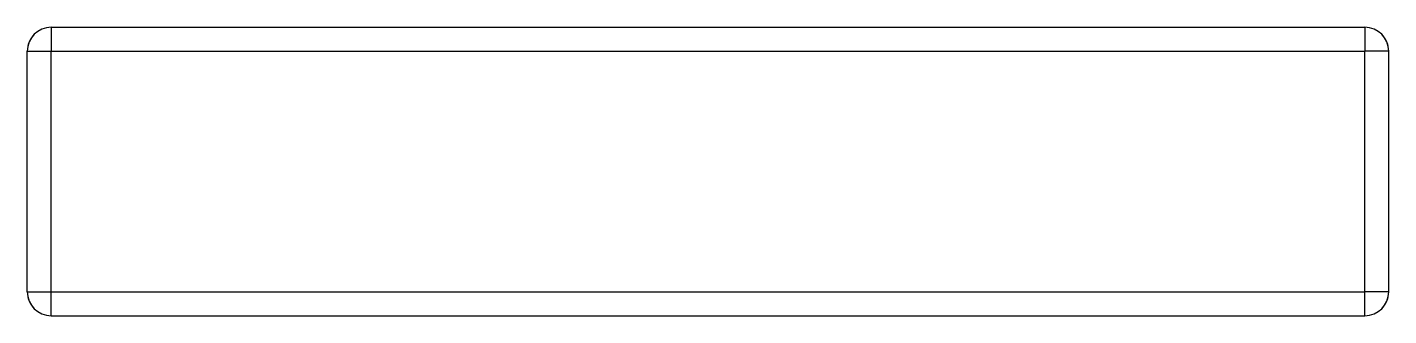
# Model space of a CAD drawing. Header units: millimetres. Extents: x -85 to 85, y -18 to 18.
import ezdxf

# ---------------------------------------------------------------- set-up
doc = ezdxf.new("R2010")
doc.units = ezdxf.units.MM
doc.linetypes.add('ACAD_ISO02W100', pattern=[15, 12, -3])
doc.layers.add('HIDDEN', color=7, linetype='ACAD_ISO02W100', lineweight=13)
doc.layers.add('VISIBLE', color=7, linetype='Continuous', lineweight=25)

msp = doc.modelspace()

# ---------------------------------------------------------------- linework, layer by layer
at = {"layer": 'HIDDEN'}
for p, q in [((-82, 18), (82, 18)), ((-85, -15), (-85, 15)), ((-82, -15), (-82, 15)), ((-82, 15), (82, 15)), ((82, -15), (82, 15)), ((85, -15), (85, 15)), ((-82, -15), (82, -15)), ((-82, -18), (82, -18))]:
    msp.add_line(p, q, dxfattribs=at)
for centre, start, end in [((-82, 15), 90, 180), ((-82, 15), 90, 180), ((82, 15), 0, 90), ((82, 15), 0, 90), ((-82, -15), -180, -90), ((-82, -15), -180, -90), ((82, -15), 270, 360), ((82, -15), 270, 360)]:
    msp.add_arc(centre, 3, start, end, dxfattribs=at)
for points, knots in [([(-82, 15), (-82, 15.34), (-82, 15.67), (-82, 15.83), (-82, 15.99), (-82, 16.15), (-82, 16.3), (-82, 16.45), (-82, 16.6), (-82, 16.73), (-82, 16.87), (-82, 17), (-82, 17.12), (-82, 17.23), (-82, 17.35), (-82, 17.44), (-82, 17.54), (-82, 17.62), (-82, 17.7), (-82, 17.77), (-82, 17.83), (-82, 17.88), (-82, 17.92), (-82, 17.95), (-82, 17.98), (-82, 17.99), (-82, 18)], [0, 0, 0, 0.142857, 0.142857, 0.214286, 0.214286, 0.285714, 0.285714, 0.357143, 0.357143, 0.428571, 0.428571, 0.5, 0.5, 0.571429, 0.571429, 0.642857, 0.642857, 0.714286, 0.714286, 0.785714, 0.785714, 0.857143, 0.857143, 0.928571, 0.928571, 1, 1, 1]), ([(82, 15), (82, 15.34), (82, 15.67), (82, 15.83), (82, 15.99), (82, 16.15), (82, 16.3), (82, 16.45), (82, 16.6), (82, 16.73), (82, 16.87), (82, 17), (82, 17.12), (82, 17.23), (82, 17.35), (82, 17.44), (82, 17.54), (82, 17.62), (82, 17.7), (82, 17.77), (82, 17.83), (82, 17.88), (82, 17.92), (82, 17.95), (82, 17.98), (82, 17.99), (82, 18)], [0, 0, 0, 0.142857, 0.142857, 0.214286, 0.214286, 0.285714, 0.285714, 0.357143, 0.357143, 0.428571, 0.428571, 0.5, 0.5, 0.571429, 0.571429, 0.642857, 0.642857, 0.714286, 0.714286, 0.785714, 0.785714, 0.857143, 0.857143, 0.928571, 0.928571, 1, 1, 1]), ([(-82, 15), (-82.34, 15), (-82.67, 15), (-82.83, 15), (-82.99, 15), (-83.15, 15), (-83.3, 15), (-83.45, 15), (-83.6, 15), (-83.73, 15), (-83.87, 15), (-84, 15), (-84.12, 15), (-84.23, 15), (-84.35, 15), (-84.44, 15), (-84.54, 15), (-84.62, 15), (-84.7, 15), (-84.77, 15), (-84.83, 15), (-84.88, 15), (-84.92, 15), (-84.95, 15), (-84.98, 15), (-84.99, 15), (-85, 15)], [0, 0, 0, 0.142857, 0.142857, 0.214286, 0.214286, 0.285714, 0.285714, 0.357143, 0.357143, 0.428571, 0.428571, 0.5, 0.5, 0.571429, 0.571429, 0.642857, 0.642857, 0.714286, 0.714286, 0.785714, 0.785714, 0.857143, 0.857143, 0.928571, 0.928571, 1, 1, 1]), ([(82, 15), (82.34, 15), (82.67, 15), (82.83, 15), (82.99, 15), (83.15, 15), (83.3, 15), (83.45, 15), (83.6, 15), (83.73, 15), (83.87, 15), (84, 15), (84.12, 15), (84.23, 15), (84.35, 15), (84.44, 15), (84.54, 15), (84.62, 15), (84.7, 15), (84.77, 15), (84.83, 15), (84.88, 15), (84.92, 15), (84.95, 15), (84.98, 15), (84.99, 15), (85, 15)], [0, 0, 0, 0.142857, 0.142857, 0.214286, 0.214286, 0.285714, 0.285714, 0.357143, 0.357143, 0.428571, 0.428571, 0.5, 0.5, 0.571429, 0.571429, 0.642857, 0.642857, 0.714286, 0.714286, 0.785714, 0.785714, 0.857143, 0.857143, 0.928571, 0.928571, 1, 1, 1]), ([(-85, -15), (-84.99, -15), (-84.98, -15), (-84.95, -15), (-84.92, -15), (-84.88, -15), (-84.83, -15), (-84.77, -15), (-84.7, -15), (-84.62, -15), (-84.54, -15), (-84.44, -15), (-84.35, -15), (-84.23, -15), (-84.12, -15), (-84, -15), (-83.87, -15), (-83.73, -15), (-83.6, -15), (-83.45, -15), (-83.3, -15), (-83.15, -15), (-82.99, -15), (-82.83, -15), (-82.67, -15), (-82.34, -15), (-82, -15)], [0, 0, 0, 0.1122, 0.1122, 0.224399, 0.224399, 0.336599, 0.336599, 0.448799, 0.448799, 0.560999, 0.560999, 0.673198, 0.673198, 0.785398, 0.785398, 0.897598, 0.897598, 1.009798, 1.009798, 1.121997, 1.121997, 1.234197, 1.234197, 1.346397, 1.346397, 1.570796, 1.570796, 1.570796]), ([(-82, -18), (-82, -17.99), (-82, -17.98), (-82, -17.95), (-82, -17.92), (-82, -17.88), (-82, -17.83), (-82, -17.77), (-82, -17.7), (-82, -17.62), (-82, -17.54), (-82, -17.44), (-82, -17.35), (-82, -17.23), (-82, -17.12), (-82, -17), (-82, -16.87), (-82, -16.73), (-82, -16.6), (-82, -16.45), (-82, -16.3), (-82, -16.15), (-82, -15.99), (-82, -15.83), (-82, -15.67), (-82, -15.34), (-82, -15)], [0, 0, 0, 0.071429, 0.071429, 0.142857, 0.142857, 0.214286, 0.214286, 0.285714, 0.285714, 0.357143, 0.357143, 0.428571, 0.428571, 0.5, 0.5, 0.571429, 0.571429, 0.642857, 0.642857, 0.714286, 0.714286, 0.785714, 0.785714, 0.857143, 0.857143, 1, 1, 1]), ([(82, -18), (82, -17.99), (82, -17.98), (82, -17.95), (82, -17.92), (82, -17.88), (82, -17.83), (82, -17.77), (82, -17.7), (82, -17.62), (82, -17.54), (82, -17.44), (82, -17.35), (82, -17.23), (82, -17.12), (82, -17), (82, -16.87), (82, -16.73), (82, -16.6), (82, -16.45), (82, -16.3), (82, -16.15), (82, -15.99), (82, -15.83), (82, -15.67), (82, -15.34), (82, -15)], [0, 0, 0, 0.071429, 0.071429, 0.142857, 0.142857, 0.214286, 0.214286, 0.285714, 0.285714, 0.357143, 0.357143, 0.428571, 0.428571, 0.5, 0.5, 0.571429, 0.571429, 0.642857, 0.642857, 0.714286, 0.714286, 0.785714, 0.785714, 0.857143, 0.857143, 1, 1, 1]), ([(85, -15), (84.99, -15), (84.98, -15), (84.95, -15), (84.92, -15), (84.88, -15), (84.83, -15), (84.77, -15), (84.7, -15), (84.62, -15), (84.54, -15), (84.44, -15), (84.35, -15), (84.23, -15), (84.12, -15), (84, -15), (83.87, -15), (83.73, -15), (83.6, -15), (83.45, -15), (83.3, -15), (83.15, -15), (82.99, -15), (82.83, -15), (82.67, -15), (82.34, -15), (82, -15)], [0, 0, 0, 0.1122, 0.1122, 0.224399, 0.224399, 0.336599, 0.336599, 0.448799, 0.448799, 0.560999, 0.560999, 0.673198, 0.673198, 0.785398, 0.785398, 0.897598, 0.897598, 1.009798, 1.009798, 1.121997, 1.121997, 1.234197, 1.234197, 1.346397, 1.346397, 1.570796, 1.570796, 1.570796])]:
    msp.add_open_spline(points, degree=2, knots=knots, dxfattribs=at)
at = {"layer": 'VISIBLE'}
for p, q in [((-82, 18), (82, 18)), ((-85, -15), (-85, 15)), ((-82, -15), (-82, 15)), ((-82, 15), (82, 15)), ((82, -15), (82, 15)), ((85, -15), (85, 15)), ((-82, -15), (82, -15)), ((-82, -18), (82, -18))]:
    msp.add_line(p, q, dxfattribs=at)
for centre, start, end in [((-82, 15), 450, 540), ((-82, 15), 450, 540), ((82, 15), -360, -270), ((82, 15), -360, -270), ((-82, -15), -180, -90), ((-82, -15), -180, -90), ((82, -15), 270, 360), ((82, -15), 270, 360)]:
    msp.add_arc(centre, 3, start, end, dxfattribs=at)
for points, knots in [([(-82, 18), (-82, 17.99), (-82, 17.98), (-82, 17.95), (-82, 17.92), (-82, 17.88), (-82, 17.83), (-82, 17.77), (-82, 17.7), (-82, 17.62), (-82, 17.54), (-82, 17.44), (-82, 17.35), (-82, 17.23), (-82, 17.12), (-82, 17), (-82, 16.87), (-82, 16.73), (-82, 16.6), (-82, 16.45), (-82, 16.3), (-82, 16.15), (-82, 15.99), (-82, 15.83), (-82, 15.67), (-82, 15.34), (-82, 15)], [0, 0, 0, 0.071429, 0.071429, 0.142857, 0.142857, 0.214286, 0.214286, 0.285714, 0.285714, 0.357143, 0.357143, 0.428571, 0.428571, 0.5, 0.5, 0.571429, 0.571429, 0.642857, 0.642857, 0.714286, 0.714286, 0.785714, 0.785714, 0.857143, 0.857143, 1, 1, 1]), ([(82, 18), (82, 17.99), (82, 17.98), (82, 17.95), (82, 17.92), (82, 17.88), (82, 17.83), (82, 17.77), (82, 17.7), (82, 17.62), (82, 17.54), (82, 17.44), (82, 17.35), (82, 17.23), (82, 17.12), (82, 17), (82, 16.87), (82, 16.73), (82, 16.6), (82, 16.45), (82, 16.3), (82, 16.15), (82, 15.99), (82, 15.83), (82, 15.67), (82, 15.34), (82, 15)], [0, 0, 0, 0.071429, 0.071429, 0.142857, 0.142857, 0.214286, 0.214286, 0.285714, 0.285714, 0.357143, 0.357143, 0.428571, 0.428571, 0.5, 0.5, 0.571429, 0.571429, 0.642857, 0.642857, 0.714286, 0.714286, 0.785714, 0.785714, 0.857143, 0.857143, 1, 1, 1]), ([(-85, 15), (-84.99, 15), (-84.98, 15), (-84.95, 15), (-84.92, 15), (-84.88, 15), (-84.83, 15), (-84.77, 15), (-84.7, 15), (-84.62, 15), (-84.54, 15), (-84.44, 15), (-84.35, 15), (-84.23, 15), (-84.12, 15), (-84, 15), (-83.87, 15), (-83.73, 15), (-83.6, 15), (-83.45, 15), (-83.3, 15), (-83.15, 15), (-82.99, 15), (-82.83, 15), (-82.67, 15), (-82.34, 15), (-82, 15)], [0, 0, 0, 0.1122, 0.1122, 0.224399, 0.224399, 0.336599, 0.336599, 0.448799, 0.448799, 0.560999, 0.560999, 0.673198, 0.673198, 0.785398, 0.785398, 0.897598, 0.897598, 1.009798, 1.009798, 1.121997, 1.121997, 1.234197, 1.234197, 1.346397, 1.346397, 1.570796, 1.570796, 1.570796]), ([(85, 15), (84.99, 15), (84.98, 15), (84.95, 15), (84.92, 15), (84.88, 15), (84.83, 15), (84.77, 15), (84.7, 15), (84.62, 15), (84.54, 15), (84.44, 15), (84.35, 15), (84.23, 15), (84.12, 15), (84, 15), (83.87, 15), (83.73, 15), (83.6, 15), (83.45, 15), (83.3, 15), (83.15, 15), (82.99, 15), (82.83, 15), (82.67, 15), (82.34, 15), (82, 15)], [0, 0, 0, 0.1122, 0.1122, 0.224399, 0.224399, 0.336599, 0.336599, 0.448799, 0.448799, 0.560999, 0.560999, 0.673198, 0.673198, 0.785398, 0.785398, 0.897598, 0.897598, 1.009798, 1.009798, 1.121997, 1.121997, 1.234197, 1.234197, 1.346397, 1.346397, 1.570796, 1.570796, 1.570796]), ([(-85, -15), (-84.99, -15), (-84.98, -15), (-84.95, -15), (-84.92, -15), (-84.88, -15), (-84.83, -15), (-84.77, -15), (-84.7, -15), (-84.62, -15), (-84.54, -15), (-84.44, -15), (-84.35, -15), (-84.23, -15), (-84.12, -15), (-84, -15), (-83.87, -15), (-83.73, -15), (-83.6, -15), (-83.45, -15), (-83.3, -15), (-83.15, -15), (-82.99, -15), (-82.83, -15), (-82.67, -15), (-82.34, -15), (-82, -15)], [0, 0, 0, 0.1122, 0.1122, 0.224399, 0.224399, 0.336599, 0.336599, 0.448799, 0.448799, 0.560999, 0.560999, 0.673198, 0.673198, 0.785398, 0.785398, 0.897598, 0.897598, 1.009798, 1.009798, 1.121997, 1.121997, 1.234197, 1.234197, 1.346397, 1.346397, 1.570796, 1.570796, 1.570796]), ([(-82, -18), (-82, -17.99), (-82, -17.98), (-82, -17.95), (-82, -17.92), (-82, -17.88), (-82, -17.83), (-82, -17.77), (-82, -17.7), (-82, -17.62), (-82, -17.54), (-82, -17.44), (-82, -17.35), (-82, -17.23), (-82, -17.12), (-82, -17), (-82, -16.87), (-82, -16.73), (-82, -16.6), (-82, -16.45), (-82, -16.3), (-82, -16.15), (-82, -15.99), (-82, -15.83), (-82, -15.67), (-82, -15.34), (-82, -15)], [0, 0, 0, 0.071429, 0.071429, 0.142857, 0.142857, 0.214286, 0.214286, 0.285714, 0.285714, 0.357143, 0.357143, 0.428571, 0.428571, 0.5, 0.5, 0.571429, 0.571429, 0.642857, 0.642857, 0.714286, 0.714286, 0.785714, 0.785714, 0.857143, 0.857143, 1, 1, 1]), ([(82, -18), (82, -17.99), (82, -17.98), (82, -17.95), (82, -17.92), (82, -17.88), (82, -17.83), (82, -17.77), (82, -17.7), (82, -17.62), (82, -17.54), (82, -17.44), (82, -17.35), (82, -17.23), (82, -17.12), (82, -17), (82, -16.87), (82, -16.73), (82, -16.6), (82, -16.45), (82, -16.3), (82, -16.15), (82, -15.99), (82, -15.83), (82, -15.67), (82, -15.34), (82, -15)], [0, 0, 0, 0.071429, 0.071429, 0.142857, 0.142857, 0.214286, 0.214286, 0.285714, 0.285714, 0.357143, 0.357143, 0.428571, 0.428571, 0.5, 0.5, 0.571429, 0.571429, 0.642857, 0.642857, 0.714286, 0.714286, 0.785714, 0.785714, 0.857143, 0.857143, 1, 1, 1]), ([(85, -15), (84.99, -15), (84.98, -15), (84.95, -15), (84.92, -15), (84.88, -15), (84.83, -15), (84.77, -15), (84.7, -15), (84.62, -15), (84.54, -15), (84.44, -15), (84.35, -15), (84.23, -15), (84.12, -15), (84, -15), (83.87, -15), (83.73, -15), (83.6, -15), (83.45, -15), (83.3, -15), (83.15, -15), (82.99, -15), (82.83, -15), (82.67, -15), (82.34, -15), (82, -15)], [0, 0, 0, 0.1122, 0.1122, 0.224399, 0.224399, 0.336599, 0.336599, 0.448799, 0.448799, 0.560999, 0.560999, 0.673198, 0.673198, 0.785398, 0.785398, 0.897598, 0.897598, 1.009798, 1.009798, 1.121997, 1.121997, 1.234197, 1.234197, 1.346397, 1.346397, 1.570796, 1.570796, 1.570796])]:
    msp.add_open_spline(points, degree=2, knots=knots, dxfattribs=at)

doc.saveas('drawing.dxf')
